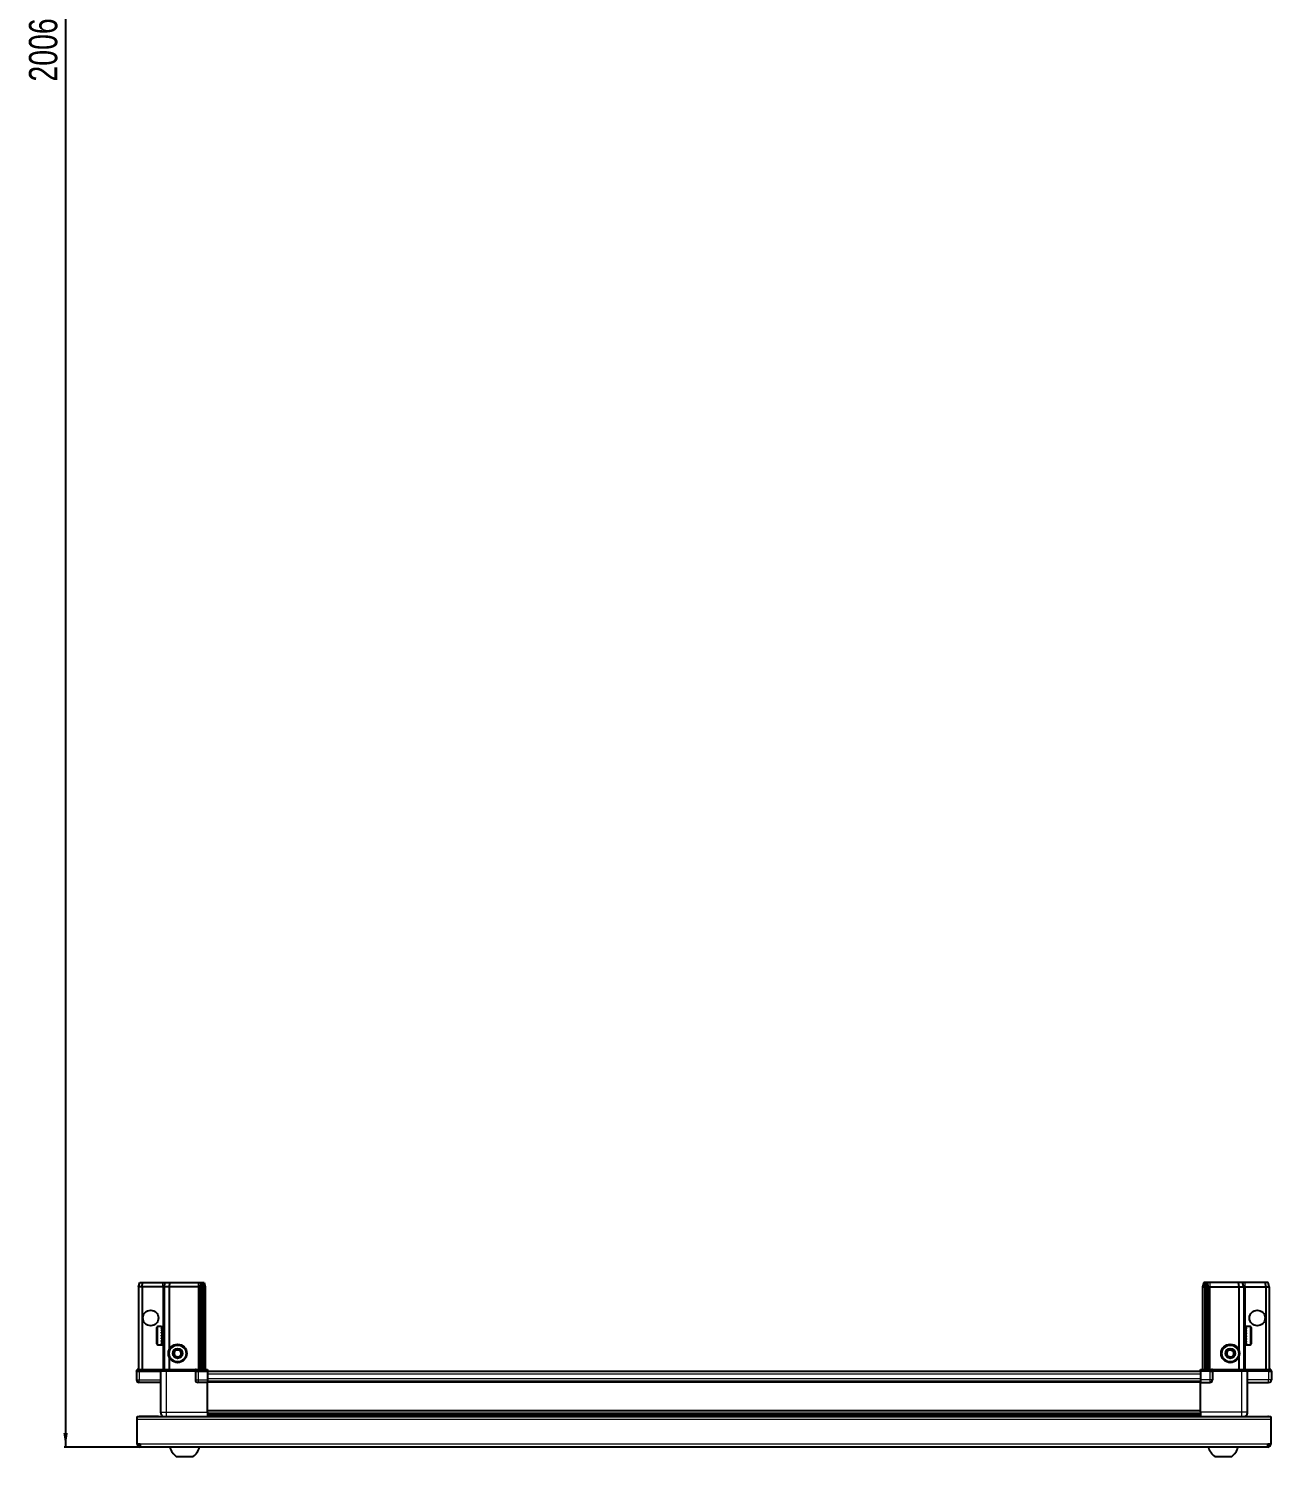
# Model space of a CAD drawing. Header units: millimetres. Extents: x 834 to 4870, y -1110 to 2021.
# Drawn here: x 882 to 1758, y -1110 to -104 of the extents above; entities that cross this region are included whole.
import ezdxf

# ---------------------------------------------------------------- set-up
doc = ezdxf.new("R2010")
doc.units = ezdxf.units.MM
doc.layers.add('FORMAT', color=7, linetype='Continuous')
doc.styles.add('SLDTEXTSTYLE0', font='TXT', dxfattribs={"width": 0.75})
doc.dimstyles.new('SLDDIMSTYLE0', dxfattribs={"dimtxt": 20, "dimasz": 10, "dimexe": 0, "dimexo": 0.0625, "dimgap": 5, "dimtad": 2, "dimdec": 1, "dimrnd": 1e-09, "dimzin": 12, "dimdsep": 46, "dimtxsty": 'SLDTEXTSTYLE0', "dimsah": 1, "dimcen": 0.09, "dimadec": 0, "dimazin": 3, "dimtfac": 1, "dimtofl": 0, "dimtmove": 0, "dimatfit": 3, "dimfxl": 0, "dimfrac": 2, "dimtolj": 1, "dimtzin": 12, "dimarcsym": 0})

# ---------------------------------------------------------------- blocks, each defined once
blk = doc.blocks.new('_D_8')
at = {"layer": 'FORMAT'}
for p, q in [((959.9, 902.8), (906.8, 902.8)), ((907.8, 902.8), (907.8, -1103.9)), ((960.4, -1103.9), (906.8, -1103.9))]:
    blk.add_line(p, q, dxfattribs=at)
for points in [[(907.8, 902.8), (906.3, 892.8), (909.4, 892.8)], [(907.8, -1103.9), (909.4, -1093.9), (906.3, -1093.9)]]:
    blk.add_solid(points, dxfattribs=at)
at = {"layer": 'FORMAT', "insert": (882, -141.2), "char_height": 20, "attachment_point": 1, "rotation": 90, "style": 'SLDTEXTSTYLE0'}
blk.add_mtext('2006,7', dxfattribs=at)

msp = doc.modelspace()

# ---------------------------------------------------------------- linework, layer by layer
at = {"color": 7, "linetype": 'Continuous', "lineweight": 25}
for p, q in [((959.32, -990.86), (960.13, -987.86)), ((959.32, -990.86), (959.32, -1049.16)), ((961.82, -990.86), (959.32, -990.86)), ((960.13, -987.86), (961.98, -987.86)), ((961.82, -990.86), (961.98, -987.86)), ((976.32, -990.86), (961.82, -990.86)), ((961.82, -990.86), (961.82, -1049.16)), ((961.98, -987.86), (976.32, -987.86)), ((976.32, -987.86), (978.13, -987.86)), ((977.32, -990.86), (976.32, -990.86)), ((977.32, -990.86), (978.13, -987.86)), ((980.82, -990.86), (977.32, -990.86)), ((977.32, -990.86), (977.32, -1049.16)), ((978.13, -987.86), (981.16, -987.86)), ((981.16, -987.86), (980.82, -990.86)), ((980.82, -990.86), (980.82, -1035.36)), ((1001.32, -990.86), (980.82, -990.86)), ((981.16, -987.86), (1001.32, -987.86)), ((1001.32, -987.86), (1003.13, -987.86)), ((1002.32, -990.86), (1001.32, -990.86)), ((1003.13, -987.86), (1002.32, -990.86)), ((1002.32, -990.86), (1002.32, -1049.16)), ((1003.32, -990.86), (1002.32, -990.86)), ((1003.13, -987.86), (1003.87, -987.86)), ((1003.87, -987.86), (1003.32, -990.86)), ((1003.32, -990.86), (1003.32, -1049.16)), ((1004.82, -990.86), (1003.32, -990.86)), ((1003.87, -987.86), (1004.37, -987.86)), ((1004.37, -987.86), (1005.52, -987.86)), ((1004.37, -987.86), (1004.82, -990.86)), ((1004.82, -990.86), (1004.82, -1049.16)), ((1006.32, -990.86), (1004.82, -990.86)), ((1005.52, -987.86), (1006.32, -990.86)), ((1006.32, -990.86), (1006.32, -1049.16)), ((1710.13, -987.86), (1709.32, -990.86)), ((1709.32, -990.86), (1710.82, -990.86)), ((1709.32, -990.86), (1709.32, -1049.16)), ((1711.28, -987.86), (1710.13, -987.86)), ((1711.28, -987.86), (1710.82, -990.86)), ((1710.82, -990.86), (1712.32, -990.86)), ((1710.82, -990.86), (1710.82, -1049.16)), ((1711.78, -987.86), (1711.28, -987.86)), ((1711.78, -987.86), (1712.32, -990.86)), ((1712.52, -987.86), (1711.78, -987.86)), ((1712.32, -990.86), (1713.32, -990.86)), ((1712.32, -990.86), (1712.32, -1049.16)), ((1712.52, -987.86), (1713.32, -990.86)), ((1714.32, -987.86), (1712.52, -987.86)), ((1713.32, -990.86), (1713.32, -1049.16)), ((1713.32, -990.86), (1714.32, -990.86)), ((1734.49, -987.86), (1714.32, -987.86)), ((1714.32, -990.86), (1734.82, -990.86)), ((1734.49, -987.86), (1734.82, -990.86)), ((1737.52, -987.86), (1734.49, -987.86)), ((1734.82, -990.86), (1734.82, -1035.36)), ((1734.82, -990.86), (1738.32, -990.86)), ((1738.32, -990.86), (1737.52, -987.86)), ((1739.32, -987.86), (1737.52, -987.86)), ((1738.32, -990.86), (1738.32, -1049.16)), ((1738.32, -990.86), (1739.32, -990.86)), ((1753.67, -987.86), (1739.32, -987.86)), ((1739.32, -990.86), (1753.82, -990.86)), ((1753.82, -990.86), (1753.67, -987.86)), ((1755.52, -987.86), (1753.67, -987.86)), ((1753.82, -990.86), (1753.82, -1049.16)), ((1753.82, -990.86), (1756.32, -990.86)), ((1756.32, -990.86), (1755.52, -987.86)), ((1756.32, -990.86), (1756.32, -1049.16)), ((972.12, -1031.06), (972.12, -1019.66)), ((975.32, -1018.86), (972.92, -1018.86)), ((975.32, -1018.86), (975.32, -1018.87)), ((975.32, -1018.87), (975.82, -1018.87)), ((975.32, -1019.06), (975.82, -1019.06)), ((975.32, -1019.06), (975.32, -1019.28)), ((975.32, -1019.28), (975.82, -1019.28)), ((975.32, -1019.85), (975.82, -1019.85)), ((975.32, -1019.85), (975.32, -1020.28)), ((975.32, -1020.28), (975.82, -1020.28)), ((975.32, -1021.19), (975.82, -1021.19)), ((975.32, -1021.19), (975.32, -1021.78)), ((975.32, -1021.78), (975.82, -1021.78)), ((975.32, -1022.93), (975.82, -1022.93)), ((975.32, -1022.93), (975.32, -1023.63)), ((975.32, -1023.63), (975.82, -1023.63)), ((975.32, -1024.91), (975.82, -1024.91)), ((975.32, -1024.91), (975.32, -1025.65)), ((975.32, -1025.06), (975.82, -1025.06)), ((975.32, -1025.56), (975.82, -1025.56)), ((975.32, -1025.65), (975.82, -1025.65)), ((975.82, -1019.06), (975.82, -1018.87)), ((975.82, -1019.28), (975.82, -1019.06)), ((975.82, -1019.85), (975.82, -1019.28)), ((975.82, -1020.28), (975.82, -1019.85)), ((975.82, -1021.19), (975.82, -1020.28)), ((975.92, -1020.96), (975.82, -1020.96)), ((975.82, -1021.78), (975.82, -1021.19)), ((975.82, -1022.93), (975.82, -1021.78)), ((975.82, -1023.63), (975.82, -1022.93)), ((975.82, -1024.91), (975.82, -1023.63)), ((975.82, -1025.06), (975.82, -1024.91)), ((975.82, -1025.65), (975.82, -1025.56)), ((975.82, -1026.94), (975.82, -1025.65)), ((975.92, -1029.76), (975.92, -1020.96)), ((976.81, -1022.05), (976.32, -1021.36)), ((976.32, -1029.36), (976.32, -1021.36)), ((977.29, -1021.36), (976.81, -1022.05)), ((976.81, -1028.67), (976.81, -1022.05)), ((977.32, -1021.36), (977.29, -1021.36)), ((977.29, -1029.36), (977.29, -1021.36)), ((1738.36, -1021.36), (1738.32, -1021.36)), ((1738.84, -1022.05), (1738.36, -1021.36)), ((1738.36, -1021.36), (1738.36, -1029.36)), ((1739.32, -1021.36), (1738.84, -1022.05)), ((1738.84, -1022.05), (1738.84, -1028.67)), ((1739.32, -1021.36), (1739.32, -1029.36)), ((1739.82, -1020.96), (1739.72, -1020.96)), ((1739.72, -1020.96), (1739.72, -1029.76)), ((1742.72, -1018.86), (1739.82, -1018.86)), ((1740.32, -1018.86), (1739.82, -1018.86)), ((1739.82, -1018.86), (1739.82, -1018.91)), ((1739.82, -1018.91), (1739.82, -1019.2)), ((1740.32, -1018.91), (1739.82, -1018.91)), ((1740.32, -1019.2), (1739.82, -1019.2)), ((1739.82, -1019.2), (1739.82, -1019.47)), ((1740.32, -1019.47), (1739.82, -1019.47)), ((1739.82, -1019.47), (1739.82, -1020.13)), ((1740.32, -1020.13), (1739.82, -1020.13)), ((1739.82, -1020.13), (1739.82, -1020.61)), ((1739.82, -1020.61), (1739.82, -1021.58)), ((1740.32, -1020.61), (1739.82, -1020.61)), ((1740.32, -1021.58), (1739.82, -1021.58)), ((1739.82, -1021.58), (1739.82, -1022.21)), ((1739.82, -1022.21), (1739.82, -1023.4)), ((1740.32, -1022.21), (1739.82, -1022.21)), ((1740.32, -1023.4), (1739.82, -1023.4)), ((1739.82, -1023.4), (1739.82, -1024.04)), ((1740.32, -1024.04), (1739.82, -1024.04)), ((1739.82, -1024.12), (1739.82, -1025.41)), ((1740.32, -1024.12), (1739.82, -1024.12)), ((1740.32, -1025.41), (1739.82, -1025.41)), ((1740.32, -1025.9), (1739.82, -1025.9)), ((1739.82, -1025.9), (1739.82, -1026.15)), ((1739.82, -1026.15), (1739.82, -1027.42)), ((1740.32, -1026.15), (1739.82, -1026.15)), ((1740.32, -1018.91), (1740.32, -1018.86)), ((1740.32, -1019.47), (1740.32, -1019.2)), ((1740.32, -1020.61), (1740.32, -1020.13)), ((1740.32, -1022.21), (1740.32, -1021.58)), ((1740.32, -1024.12), (1740.32, -1023.4)), ((1740.32, -1026.15), (1740.32, -1025.41)), ((1743.52, -1019.66), (1743.52, -1031.06)), ((972.92, -1031.86), (975.32, -1031.86)), ((975.32, -1026.94), (975.82, -1026.94)), ((975.32, -1026.94), (975.32, -1027.64)), ((975.32, -1027.64), (975.82, -1027.64)), ((975.32, -1028.81), (975.82, -1028.81)), ((975.32, -1028.81), (975.32, -1029.41)), ((975.32, -1029.41), (975.82, -1029.41)), ((975.32, -1030.34), (975.82, -1030.34)), ((975.32, -1030.34), (975.32, -1030.79)), ((975.32, -1030.79), (975.82, -1030.79)), ((975.32, -1031.39), (975.82, -1031.39)), ((975.32, -1031.39), (975.32, -1031.63)), ((975.32, -1031.63), (975.82, -1031.63)), ((975.32, -1031.85), (975.82, -1031.85)), ((975.32, -1031.85), (975.32, -1031.86)), ((975.32, -1031.86), (975.82, -1031.86)), ((975.82, -1027.64), (975.82, -1026.94)), ((975.82, -1028.81), (975.82, -1027.64)), ((975.82, -1029.41), (975.82, -1028.81)), ((975.82, -1030.34), (975.82, -1029.41)), ((975.82, -1029.76), (975.92, -1029.76)), ((975.82, -1030.79), (975.82, -1030.34)), ((975.82, -1031.39), (975.82, -1030.79)), ((975.82, -1031.63), (975.82, -1031.39)), ((975.82, -1031.85), (975.82, -1031.63)), ((975.82, -1031.86), (975.82, -1031.85)), ((976.32, -1029.36), (976.81, -1028.67)), ((976.81, -1028.67), (977.29, -1029.36)), ((977.29, -1029.36), (977.32, -1029.36)), ((1738.32, -1029.36), (1738.36, -1029.36)), ((1738.36, -1029.36), (1738.84, -1028.67)), ((1738.84, -1028.67), (1739.32, -1029.36)), ((1739.72, -1029.76), (1739.82, -1029.76)), ((1740.32, -1027.42), (1739.82, -1027.42)), ((1739.82, -1027.42), (1739.82, -1028.11)), ((1739.82, -1028.11), (1739.82, -1029.22)), ((1740.32, -1028.11), (1739.82, -1028.11)), ((1740.32, -1029.22), (1739.82, -1029.22)), ((1739.82, -1029.22), (1739.82, -1029.79)), ((1739.82, -1029.79), (1739.82, -1030.65)), ((1740.32, -1029.79), (1739.82, -1029.79)), ((1740.32, -1030.65), (1739.82, -1030.65)), ((1739.82, -1030.65), (1739.82, -1031.05)), ((1739.82, -1031.05), (1739.82, -1031.56)), ((1740.32, -1031.05), (1739.82, -1031.05)), ((1740.32, -1031.56), (1739.82, -1031.56)), ((1739.82, -1031.56), (1739.82, -1031.74)), ((1739.82, -1031.74), (1739.82, -1031.86)), ((1740.32, -1031.74), (1739.82, -1031.74)), ((1739.82, -1031.86), (1742.72, -1031.86)), ((1740.32, -1028.11), (1740.32, -1027.42)), ((1740.32, -1029.79), (1740.32, -1029.22)), ((1740.32, -1031.05), (1740.32, -1030.65)), ((1740.32, -1031.74), (1740.32, -1031.56)), ((980.82, -1040.36), (980.82, -1049.16)), ((1734.82, -1040.36), (1734.82, -1049.16)), ((958.32, -1049.16), (957.82, -1050.03)), ((957.82, -1050.36), (957.82, -1050.03)), ((957.82, -1050.36), (959.82, -1050.36)), ((957.82, -1050.36), (957.82, -1056.36)), ((959.82, -1049.16), (958.32, -1049.16)), ((959.82, -1049.16), (974.62, -1049.16)), ((974.62, -1050.36), (959.82, -1050.36)), ((959.82, -1050.36), (974.62, -1050.36)), ((974.62, -1049.16), (974.82, -1049.16)), ((974.82, -1050.36), (974.62, -1050.36)), ((974.82, -1050.36), (974.82, -1049.16)), ((974.82, -1049.16), (978.82, -1049.16)), ((978.82, -1050.36), (974.82, -1050.36)), ((974.82, -1050.36), (974.82, -1079.36)), ((978.82, -1049.16), (999.12, -1049.16)), ((999.12, -1050.36), (978.82, -1050.36)), ((999.12, -1049.16), (999.32, -1049.16)), ((999.32, -1050.36), (999.12, -1050.36)), ((999.32, -1050.36), (999.32, -1049.16)), ((1000, -1049.16), (999.32, -1049.16)), ((999.32, -1050.36), (1001.32, -1050.36)), ((999.32, -1050.36), (999.32, -1056.36)), ((1000, -1049.16), (1007.82, -1049.16)), ((1007.82, -1050.03), (1001.32, -1050.03)), ((1007.82, -1050.36), (1001.32, -1050.36)), ((1001.32, -1050.36), (1007.82, -1050.36)), ((1007.82, -1049.16), (1007.82, -1050.03)), ((1007.82, -1050.03), (1007.82, -1050.03)), ((1007.82, -1050.36), (1007.82, -1050.03)), ((1007.82, -1050.36), (1007.82, -1050.36)), ((1007.82, -1050.36), (1007.82, -1056.36)), ((1707.82, -1050.51), (1007.82, -1050.51)), ((1007.82, -1056.36), (1007.82, -1058.36)), ((1707.82, -1050.03), (1707.82, -1049.16)), ((1707.82, -1049.16), (1715.65, -1049.16)), ((1714.32, -1050.03), (1707.82, -1050.03)), ((1707.82, -1050.36), (1707.82, -1050.03)), ((1714.32, -1050.36), (1707.82, -1050.36)), ((1707.82, -1050.36), (1707.82, -1056.36)), ((1707.82, -1056.36), (1707.82, -1058.36)), ((1714.32, -1050.36), (1716.32, -1050.36)), ((1716.32, -1050.36), (1714.32, -1050.36)), ((1716.32, -1049.16), (1715.65, -1049.16)), ((1716.32, -1050.36), (1716.32, -1049.16)), ((1716.32, -1049.16), (1716.52, -1049.16)), ((1716.52, -1050.36), (1716.32, -1050.36)), ((1716.32, -1050.36), (1716.32, -1056.36)), ((1716.52, -1049.16), (1736.82, -1049.16)), ((1736.82, -1050.36), (1716.52, -1050.36)), ((1736.82, -1049.16), (1740.82, -1049.16)), ((1740.82, -1050.36), (1736.82, -1050.36)), ((1740.82, -1050.36), (1740.82, -1049.16)), ((1740.82, -1049.16), (1741.02, -1049.16)), ((1741.02, -1050.36), (1740.82, -1050.36)), ((1740.82, -1050.36), (1740.82, -1079.36)), ((1741.02, -1049.16), (1755.82, -1049.16)), ((1755.82, -1050.36), (1741.02, -1050.36)), ((1757.32, -1049.16), (1755.82, -1049.16)), ((1755.82, -1050.36), (1757.82, -1050.36)), ((1757.82, -1050.03), (1757.32, -1049.16)), ((1757.82, -1050.03), (1757.32, -1049.16)), ((1757.82, -1050.36), (1757.82, -1050.03)), ((1757.82, -1050.36), (1757.82, -1050.03)), ((1757.82, -1050.36), (1757.82, -1050.36)), ((1757.82, -1050.36), (1757.82, -1056.36)), ((974.82, -1058.36), (959.82, -1058.36)), ((1007.82, -1058.36), (1001.32, -1058.36)), ((1707.82, -1057.71), (1007.82, -1057.71)), ((1007.82, -1079.36), (1007.82, -1058.36)), ((1707.82, -1058.36), (1714.32, -1058.36)), ((1707.82, -1079.36), (1707.82, -1058.36)), ((1740.82, -1058.36), (1755.82, -1058.36)), ((958.32, -1084.46), (958.32, -1082.36)), ((958.32, -1082.36), (1757.32, -1082.36)), ((958.32, -1101.76), (958.32, -1084.46)), ((973.32, -1082.26), (960.42, -1082.26)), ((973.32, -1082.26), (973.32, -1082.36)), ((1007.82, -1080.39), (1707.82, -1080.39)), ((1007.82, -1080.42), (1707.82, -1080.42)), ((1031.7, -1082.21), (1007.82, -1082.21)), ((1026.32, -1082.36), (1026.32, -1082.21)), ((1026.36, -1082.36), (1026.36, -1082.21)), ((1026.63, -1082.36), (1026.63, -1082.21)), ((1026.9, -1082.36), (1026.9, -1082.21)), ((1027.55, -1082.36), (1027.55, -1082.21)), ((1028.01, -1082.36), (1028.01, -1082.21)), ((1028.98, -1082.36), (1028.98, -1082.21)), ((1029.6, -1082.36), (1029.6, -1082.21)), ((1030.78, -1082.36), (1030.78, -1082.21)), ((1031.44, -1082.36), (1031.44, -1082.21)), ((1031.5, -1082.36), (1031.5, -1082.21)), ((1032.79, -1082.21), (1031.7, -1082.21)), ((1033.52, -1082.21), (1032.79, -1082.21)), ((1032.79, -1082.36), (1032.79, -1082.21)), ((1032.79, -1082.21), (1032.79, -1082.21)), ((1032.8, -1082.36), (1032.8, -1082.21)), ((1033.3, -1082.36), (1033.3, -1082.21)), ((1033.53, -1082.21), (1033.52, -1082.21)), ((1033.53, -1082.36), (1033.53, -1082.21)), ((1033.95, -1082.21), (1033.53, -1082.21)), ((1681.7, -1082.21), (1033.95, -1082.21)), ((1034.8, -1082.36), (1034.8, -1082.21)), ((1035.49, -1082.36), (1035.49, -1082.21)), ((1036.62, -1082.36), (1036.62, -1082.21)), ((1037.19, -1082.36), (1037.19, -1082.21)), ((1038.06, -1082.36), (1038.06, -1082.21)), ((1038.47, -1082.36), (1038.47, -1082.21)), ((1039, -1082.36), (1039, -1082.21)), ((1039.19, -1082.36), (1039.19, -1082.21)), ((1039.32, -1082.36), (1039.32, -1082.21)), ((1676.33, -1082.36), (1676.33, -1082.21)), ((1676.5, -1082.36), (1676.5, -1082.21)), ((1676.71, -1082.36), (1676.71, -1082.21)), ((1677.27, -1082.36), (1677.27, -1082.21)), ((1677.69, -1082.36), (1677.69, -1082.21)), ((1678.58, -1082.36), (1678.58, -1082.21)), ((1679.17, -1082.36), (1679.17, -1082.21)), ((1680.31, -1082.36), (1680.31, -1082.21)), ((1681.01, -1082.36), (1681.01, -1082.21)), ((1682.29, -1082.21), (1681.7, -1082.21)), ((1683.02, -1082.21), (1682.29, -1082.21)), ((1682.29, -1082.36), (1682.29, -1082.21)), ((1682.29, -1082.21), (1682.29, -1082.21)), ((1682.46, -1082.36), (1682.46, -1082.21)), ((1682.96, -1082.36), (1682.96, -1082.21)), ((1683.03, -1082.21), (1683.02, -1082.21)), ((1683.03, -1082.36), (1683.03, -1082.21)), ((1684.05, -1082.21), (1683.03, -1082.21)), ((1707.82, -1082.21), (1683.95, -1082.21)), ((1684.32, -1082.36), (1684.32, -1082.21)), ((1685.02, -1082.36), (1685.02, -1082.21)), ((1686.2, -1082.36), (1686.2, -1082.21)), ((1686.81, -1082.36), (1686.81, -1082.21)), ((1687.75, -1082.36), (1687.75, -1082.21)), ((1688.2, -1082.36), (1688.2, -1082.21)), ((1688.82, -1082.36), (1688.82, -1082.21)), ((1689.07, -1082.36), (1689.07, -1082.21)), ((1689.3, -1082.36), (1689.3, -1082.21)), ((1689.32, -1082.36), (1689.32, -1082.21)), ((1742.32, -1082.26), (1755.22, -1082.26)), ((1742.32, -1082.26), (1742.32, -1082.36)), ((1757.32, -1082.36), (1757.32, -1084.46)), ((1757.32, -1084.46), (1757.32, -1101.76)), ((960.42, -1101.76), (958.32, -1101.76)), ((960.42, -1101.76), (960.42, -1103.86)), ((1755.22, -1103.86), (960.42, -1103.86)), ((1757.32, -1101.76), (1755.22, -1101.76)), ((1755.22, -1103.86), (1755.22, -1101.76)), ((985.82, -1110.46), (997.82, -1110.46)), ((1717.82, -1110.46), (1729.82, -1110.46))]:
    msp.add_line(p, q, dxfattribs=at)
at = {"color": 8, "linetype": 'Continuous', "lineweight": 18}
for p, q in [((976.32, -990.86), (976.32, -987.86)), ((976.32, -990.86), (976.32, -1021.36)), ((1001.32, -987.86), (1001.32, -990.86)), ((1001.32, -990.86), (1001.32, -1049.16)), ((1714.32, -987.86), (1714.32, -990.86)), ((1714.32, -990.86), (1714.32, -1049.16)), ((1739.32, -990.86), (1739.32, -987.86)), ((1739.32, -990.86), (1739.32, -1021.36)), ((972.92, -1031.86), (972.92, -1018.86)), ((1742.72, -1018.86), (1742.72, -1031.86)), ((976.32, -1029.36), (976.32, -1049.16)), ((1739.32, -1029.36), (1739.32, -1049.16)), ((957.82, -1056.36), (959.82, -1056.36)), ((959.82, -1050.36), (959.82, -1049.16)), ((959.82, -1050.36), (959.82, -1056.36)), ((959.82, -1056.36), (974.82, -1056.36)), ((959.82, -1058.36), (959.82, -1056.36)), ((974.62, -1050.36), (974.62, -1049.16)), ((978.82, -1050.36), (978.82, -1049.16)), ((978.82, -1050.36), (978.82, -1079.36)), ((999.12, -1050.36), (999.12, -1049.16)), ((999.32, -1056.36), (1001.32, -1056.36)), ((1001.32, -1050.36), (1001.32, -1050.03)), ((1001.32, -1050.36), (1001.32, -1056.36)), ((1001.32, -1056.36), (1007.82, -1056.36)), ((1001.32, -1056.36), (1001.32, -1058.36)), ((1007.82, -1050.36), (1007.82, -1050.03)), ((1707.82, -1052.51), (1007.82, -1052.51)), ((1707.82, -1055.71), (1007.82, -1055.71)), ((1714.32, -1056.36), (1707.82, -1056.36)), ((1714.32, -1050.36), (1714.32, -1050.03)), ((1714.32, -1050.36), (1714.32, -1056.36)), ((1714.32, -1056.36), (1714.32, -1058.36)), ((1716.32, -1056.36), (1714.32, -1056.36)), ((1716.52, -1049.16), (1716.52, -1050.36)), ((1736.82, -1050.36), (1736.82, -1049.16)), ((1736.82, -1050.36), (1736.82, -1079.36)), ((1755.82, -1056.36), (1740.82, -1056.36)), ((1741.02, -1049.16), (1741.02, -1050.36)), ((1755.82, -1050.36), (1755.82, -1049.16)), ((1755.82, -1050.36), (1755.82, -1056.36)), ((1757.82, -1056.36), (1755.82, -1056.36)), ((1755.82, -1058.36), (1755.82, -1056.36)), ((1707.82, -1058.36), (1007.82, -1058.36)), ((1757.32, -1084.46), (958.32, -1084.46)), ((960.42, -1082.36), (960.42, -1082.26)), ((978.82, -1079.36), (1007.82, -1079.36)), ((1007.82, -1077.77), (1707.82, -1077.77)), ((1707.82, -1079.18), (1007.82, -1079.18)), ((1007.82, -1081.63), (1707.82, -1081.63)), ((1736.82, -1079.36), (1707.82, -1079.36)), ((1755.22, -1082.36), (1755.22, -1082.26)), ((1755.22, -1101.76), (960.42, -1101.76))]:
    msp.add_line(p, q, dxfattribs=at)
at = {"color": 7, "linetype": 'Continuous', "lineweight": 25, "flags": 128}
for points in [[(960.42, -1082.26), (960.01, -1082.3), (959.78, -1082.36)], [(1755.86, -1082.36), (1755.63, -1082.3), (1755.22, -1082.26)]]:
    msp.add_lwpolyline(points, dxfattribs=at)
at = {"color": 7, "linetype": 'Continuous', "lineweight": 25}
for centre, radius in [((967.82, -1012.86), 5.5), ((1747.82, -1012.86), 5.5), ((986.82, -1037.86), 6.5), ((986.82, -1037.86), 3.46), ((1728.82, -1037.86), 6.5), ((1728.82, -1037.86), 3.46)]:
    msp.add_circle(centre, radius, dxfattribs=at)
at = {"color": 8, "linetype": 'Continuous', "lineweight": 18}
for centre in [(986.82, -1037.86), (1728.82, -1037.86)]:
    msp.add_circle(centre, 5.7, dxfattribs=at)
at = {"color": 7, "linetype": 'Continuous', "lineweight": 25}
for centre, radius, start, end in [((972.92, -1019.66), 0.8, 90, 180), ((976.32, -1020.96), 0.4, 180, 270), ((1739.32, -1020.96), 0.4, 270, 0), ((1742.72, -1019.66), 0.8, 360, 90), ((972.92, -1031.06), 0.8, 180, 270), ((976.32, -1029.76), 0.4, 90, 180), ((986.82, -1037.86), 2.5, 147.37605, 207.37605), ((986.82, -1037.86), 2.5, 87.37605, 147.37605), ((986.82, -1037.86), 2.5, 27.37605, 87.37605), ((986.82, -1037.86), 2.5, 327.37605, 27.37605), ((1728.82, -1037.86), 2.5, 134.67671, 194.67671), ((1728.82, -1037.86), 2.5, 74.67671, 134.67671), ((1728.82, -1037.86), 2.5, 14.67671, 74.67671), ((1739.32, -1029.76), 0.4, 360, 90), ((1742.72, -1031.06), 0.8, 270, 0), ((986.82, -1037.86), 2.5, 207.37605, 267.37605), ((986.82, -1037.86), 2.5, 267.37605, 327.37605), ((1728.82, -1037.86), 2.5, 194.67671, 254.67671), ((1728.82, -1037.86), 2.5, 254.67671, 314.67671), ((1728.82, -1037.86), 2.5, 314.67671, 14.67671), ((959.82, -1056.36), 2, 180, 270), ((1001.32, -1056.36), 2, 180, 270), ((1714.32, -1056.36), 2, 270, 0), ((1755.82, -1056.36), 2, 270, 0), ((960.42, -1101.76), 2.1, 180, 270), ((960.42, -1101.76), 0.6, 180, 270), ((992.85, -1100.84), 11.91, 194.70035, 233.8734), ((990.8, -1100.84), 11.91, 306.1266, 345.29965), ((1724.85, -1100.84), 11.91, 194.70035, 233.8734), ((1722.8, -1100.84), 11.91, 306.1266, 345.29965), ((1755.22, -1101.76), 2.1, 270, 0), ((1755.22, -1101.76), 0.6, 270, 0)]:
    msp.add_arc(centre, radius, start, end, dxfattribs=at)
for centre, start_param, end_param in [((1001.32, -1046.57), 2.4188584, 3.1415927), ((1714.32, -1046.57), 3.1415927, 3.8643269)]:
    msp.add_ellipse(centre, major_axis=(0, 3.46), ratio=0.5773503, start_param=start_param, end_param=end_param, dxfattribs=at)
for points, knots in [([(983.94, -1037.73), (984.22, -1037.3), (984.74, -1036.49), (985.26, -1035.68), (985.5, -1035.3)], [0, 0, 0, 0, 0.5346859, 1, 1, 1, 1]), ([(985.5, -1035.3), (986.01, -1035.32), (986.98, -1035.37), (987.93, -1035.41), (988.38, -1035.43)], [0, 0, 0, 0, 0.53468586, 1, 1, 1, 1]), ([(988.38, -1035.43), (988.54, -1035.74), (988.92, -1036.47), (989.38, -1037.35), (989.65, -1037.89), (989.71, -1038)], [0, 0, 0, 0, 0.36290056, 0.86687533, 1, 1, 1, 1]), ([(1726.04, -1037.1), (1726.41, -1036.74), (1727.09, -1036.06), (1727.78, -1035.39), (1728.09, -1035.07)], [0, 0, 0, 0, 0.5346859, 1, 1, 1, 1]), ([(1728.09, -1035.07), (1728.59, -1035.21), (1729.52, -1035.46), (1730.45, -1035.72), (1730.88, -1035.83)], [0, 0, 0, 0, 0.53468586, 1, 1, 1, 1]), ([(1730.88, -1035.83), (1730.91, -1035.96), (1731.06, -1036.53), (1731.31, -1037.5), (1731.52, -1038.29), (1731.61, -1038.63)], [0, 0, 0, 0, 0.1331247, 0.6370994, 1, 1, 1, 1]), ([(985.27, -1040.3), (985.21, -1040.18), (984.94, -1039.65), (984.48, -1038.77), (984.1, -1038.04), (983.94, -1037.73)], [0, 0, 0, 0, 0.1331247, 0.6370994, 1, 1, 1, 1]), ([(988.15, -1040.43), (987.64, -1040.4), (986.67, -1040.36), (985.71, -1040.32), (985.27, -1040.3)], [0, 0, 0, 0, 0.53468586, 1, 1, 1, 1]), ([(989.71, -1038), (989.43, -1038.43), (988.91, -1039.24), (988.39, -1040.05), (988.15, -1040.43)], [0, 0, 0, 0, 0.5346859, 1, 1, 1, 1]), ([(1726.77, -1039.89), (1726.68, -1039.56), (1726.48, -1038.76), (1726.22, -1037.8), (1726.07, -1037.22), (1726.04, -1037.1)], [0, 0, 0, 0, 0.3629006, 0.8668753, 1, 1, 1, 1]), ([(1729.56, -1040.66), (1729.06, -1040.52), (1728.13, -1040.27), (1727.2, -1040.01), (1726.77, -1039.89)], [0, 0, 0, 0, 0.5346859, 1, 1, 1, 1]), ([(1731.61, -1038.63), (1731.24, -1038.99), (1730.56, -1039.67), (1729.87, -1040.34), (1729.56, -1040.66)], [0, 0, 0, 0, 0.5346859, 1, 1, 1, 1]), ([(974.82, -1079.36), (974.87, -1079.8), (974.94, -1080.48), (975.38, -1081.3), (975.84, -1081.85), (976.24, -1082.21), (976.5, -1082.34), (976.55, -1082.36)], [0, 0, 0, 0, 0.3630185, 0.5584377, 0.7580039, 0.9575702, 1, 1, 1, 1]), ([(1007.82, -1079.36), (1007.82, -1079.76), (1007.82, -1080.55), (1007.82, -1081.57), (1007.82, -1082.2), (1007.82, -1082.35), (1007.82, -1082.36)], [0, 0, 0, 0, 0.3255201, 0.6510403, 0.9765604, 1, 1, 1, 1]), ([(1707.82, -1079.36), (1707.82, -1079.76), (1707.82, -1080.55), (1707.82, -1081.57), (1707.82, -1082.2), (1707.82, -1082.35), (1707.82, -1082.36)], [0, 0, 0, 0, 0.3255201, 0.6510403, 0.9765604, 1, 1, 1, 1]), ([(1740.82, -1079.36), (1740.78, -1079.8), (1740.71, -1080.48), (1740.27, -1081.3), (1739.81, -1081.85), (1739.41, -1082.21), (1739.15, -1082.34), (1739.1, -1082.36)], [0, 0, 0, 0, 0.3630185, 0.5584377, 0.7580039, 0.9575702, 1, 1, 1, 1])]:
    msp.add_open_spline(points, degree=3, knots=knots, dxfattribs=at)
at = {"color": 8, "linetype": 'Continuous', "lineweight": 18}
for points in [[(974.82, -1079.36), (974.88, -1079.36), (975, -1079.36), (975.93, -1079.36), (977.25, -1079.36), (978.3, -1079.36), (978.82, -1079.36)], [(1740.82, -1079.36), (1740.76, -1079.36), (1740.64, -1079.36), (1739.72, -1079.36), (1738.4, -1079.36), (1737.35, -1079.36), (1736.82, -1079.36)]]:
    msp.add_open_spline(points, degree=3, dxfattribs=at)
for points in [[(978.82, -1079.36), (978.82, -1079.8), (978.82, -1080.48), (978.82, -1081.3), (978.82, -1081.85), (978.82, -1082.21), (978.82, -1082.34), (978.82, -1082.36)], [(1736.82, -1079.36), (1736.82, -1079.8), (1736.82, -1080.48), (1736.82, -1081.3), (1736.82, -1081.85), (1736.82, -1082.21), (1736.82, -1082.34), (1736.82, -1082.36)]]:
    msp.add_open_spline(points, degree=3, knots=[0, 0, 0, 0, 0.3630185, 0.5584377, 0.7580039, 0.9575702, 1, 1, 1, 1], dxfattribs=at)

# ---------------------------------------------------------------- dimensions: what is measured, and where the dimension line sits
at = {"layer": 'FORMAT'}
dim = msp.add_linear_dim(base=(907.82, -1103.86), p1=(959.92, 902.84), p2=(960.42, -1103.86), angle=90, dimstyle='SLDDIMSTYLE0', dxfattribs=at)
dim.commit()
dim.dimension.update_dxf_attribs({"geometry": '_D_8', "text_midpoint": (907.82, -100.51), "dimtype": 160})

doc.saveas('drawing.dxf')
